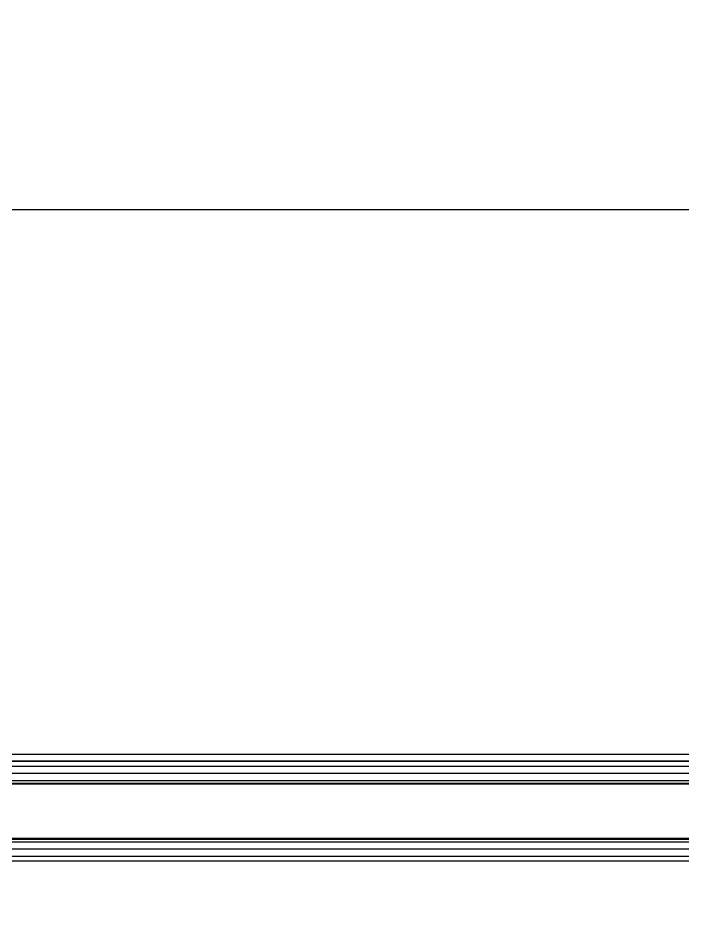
# Model space of a CAD drawing. Header units: inches. Extents: x 21 to 32698, y 13 to 3712.
# Drawn here: x 5407.49 to 5422.14, y 963.47 to 983.31 of the extents above; entities that cross this region are included whole.
import ezdxf

# ---------------------------------------------------------------- set-up
doc = ezdxf.new("R2010")
doc.units = ezdxf.units.IN
doc.header["$MEASUREMENT"] = 0
doc.set_wipeout_variables(frame=1)
doc.linetypes.add('DOT', pattern=[6.35, 0, -6.35])
for name, color, linetype, lineweight in [('Z_MİM_-KM-BEAM-RAY', 8, 'DOT', 25), ('Z_MİM_-KM-GLAZ', 8, 'Continuous', 25), ('Z_MİM_-KM-IZO-THERMAL', 8, 'Continuous', 25), ('Z_MİM_-KM-IZO-THERMAL-ROCKWOOL', 8, 'BATTING', 25), ('Z_MİM_-KM-PAINT', 8, 'Continuous', 25), ('Z_MİM_-KM-WALL-PL', 8, 'Continuous', 25), ('Z_MİM_-KM-WALL-PLASTER', 8, 'Continuous', 25), ('Z_MİM_aksesuar_k', 8, 'Continuous', 25), ('Z_MİM_ALUMINIUM', 8, 'Continuous', 25)]:
    doc.layers.add(name, color=color, linetype=linetype, lineweight=lineweight)
doc.linetypes.add('BATTING', pattern='A,0.00254,-2.54,[134,ltypeshp.shx,S=2.54,R=0,X=-2.54,Y=0],-5.08,[134,ltypeshp.shx,S=2.54,R=180,X=2.54,Y=0],-2.54', length=10.16254)

# ---------------------------------------------------------------- blocks, each defined once
blk = doc.blocks.new('-KM_Kiriş İzi_ZK')
at = {"layer": 'Z_MİM_-KM-BEAM-RAY'}
blk.add_line((2035, 0), (2654.999, 0), dxfattribs=at)
blk = doc.blocks.new('-KM-AL5 140_164')
blk.add_wipeout([(151.488, -34.02), (151.726, -15.48), (149.45, -15.45), (149.45, 7.15), (9.45, 7.15), (9.45, -15.45), (7.398, -15.45), (7.567, -34.061)])
at = {"layer": 'Z_MİM_aksesuar_k'}
for p, q in [((24.145, -30.605), (73.365, -30.605)), ((73.365, -30.605), (24.145, -30.605)), ((24.145, -30.713), (73.365, -30.713)), ((24.145, -30.872), (73.365, -30.872)), ((24.145, -31.031), (73.365, -31.031)), ((24.145, -31.09), (73.365, -31.09)), ((24.145, -31.105), (73.365, -31.105)), ((24.145, -32.305), (73.365, -32.305)), ((24.145, -32.321), (73.365, -32.321)), ((24.145, -32.38), (73.365, -32.38)), ((24.145, -32.538), (73.365, -32.538)), ((24.145, -32.697), (73.365, -32.697)), ((73.365, -32.805), (24.145, -32.805))]:
    blk.add_line(p, q, dxfattribs=at)
at = {"layer": 'Z_MİM_ALUMINIUM', "elevation": 0.002}
for points in [[(15.193, -18.45), (143.83, -18.45)], [(16.713, -30.45), (142.175, -30.45)]]:
    blk.add_lwpolyline(points, dxfattribs=at)

msp = doc.modelspace()

# ---------------------------------------------------------------- linework, layer by layer
at = {"layer": 'Z_MİM_-KM-IZO-THERMAL'}
msp.add_lwpolyline([(4654.257, 1293.058), (4654.257, 969.583), (3319.258, 969.583), (3319.258, 1624.583), (3029.258, 1624.583), (3029.258, 2594.584), (6844.258, 2594.584), (6844.258, 969.583), (5329.257, 969.583), (5329.257, 1293.058)], dxfattribs=at)
at = {"layer": 'Z_MİM_-KM-IZO-THERMAL-ROCKWOOL', "ltscale": 0.45}
msp.add_lwpolyline([(4649.257, 1293.058), (4649.257, 974.583), (3324.258, 974.583), (3324.258, 1629.583), (3034.258, 1629.583), (3034.258, 2589.584), (6839.258, 2589.584), (6839.258, 974.583), (5334.257, 974.583), (5334.257, 1293.058)], dxfattribs=at)
at = {"layer": 'Z_MİM_-KM-PAINT'}
msp.add_lwpolyline([(4657.257, 1293.058), (4657.257, 966.583), (3316.258, 966.583), (3316.258, 1621.583), (3026.258, 1621.583), (3026.258, 2597.584), (6847.258, 2597.584), (6847.258, 966.583), (5326.257, 966.583), (5326.257, 1293.058)], dxfattribs=at)
at = {"layer": 'Z_MİM_-KM-WALL-PL'}
msp.add_lwpolyline([(4641.757, 982.083), (3331.758, 982.083), (3331.758, 1637.083), (3041.758, 1637.083), (3041.758, 2582.084), (6831.758, 2582.084), (6831.758, 982.083), (5341.758, 982.083)], dxfattribs=at)
at = {"layer": 'Z_MİM_-KM-WALL-PLASTER'}
for points in [[(4656.757, 1293.058), (4656.757, 967.083), (3316.758, 967.083), (3316.758, 1622.083), (3026.758, 1622.083), (3026.758, 2597.084), (6846.758, 2597.084), (6846.758, 967.083), (5326.757, 967.083), (5326.757, 1293.058)], [(4644.257, 1293.058), (4644.257, 979.583), (3329.258, 979.583), (3329.258, 1634.583), (3039.258, 1634.583), (3039.258, 2584.584), (6834.258, 2584.584), (6834.258, 979.583), (5339.257, 979.583), (5339.257, 1293.058)]]:
    msp.add_lwpolyline(points, dxfattribs=at)

# ---------------------------------------------------------------- block references
at = {"layer": 'Z_MİM_-KM-BEAM-RAY'}
msp.add_blockref('-KM_Kiriş İzi_ZK', (3331.714, 982.083), dxfattribs=at)

# ---------------------------------------------------------------- next in the draw order: block references
at = {"layer": 'Z_MİM_-KM-GLAZ'}
msp.add_blockref('-KM-AL5 140_164', (5357.307, 997.533), dxfattribs=at)

doc.saveas('drawing.dxf')
